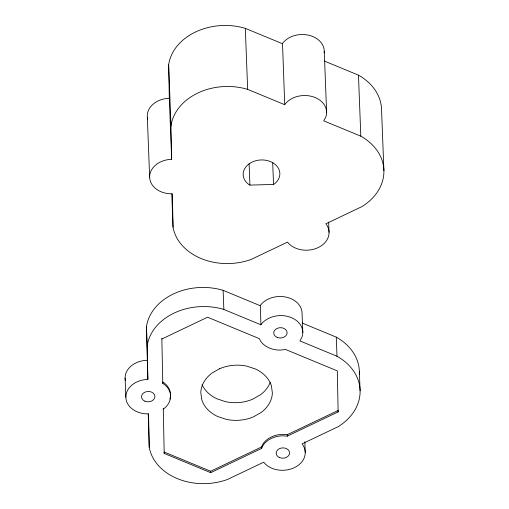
<?xml version="1.0" encoding="UTF-8"?>
<svg xmlns="http://www.w3.org/2000/svg" width="509" height="509" viewBox="0 0 509 509"><rect width="100%" height="100%" fill="white"/><g stroke="black" fill="none" stroke-linecap="round" stroke-linejoin="round"><path stroke-width="0.76" d="M261.486 447.01L263.261 443.524A22.383 17.249 -2.2 0 1 282.463 434.368L287.254 434.718L338.084 410.477L338.135 411.902L287.305 436.143L282.52 435.793A22.383 17.249 -2.2 0 0 263.318 444.949L261.543 448.435L210.713 472.676L164.203 453.443L164.146 452.017L210.656 471.251L261.486 447.01L261.543 448.435M324.309 61.023L358.47 75.154L360.811 136.17A57.676 44.436 -2.2 0 1 362.236 206.457L325.875 223.801A22.383 17.249 -2.2 0 1 318.163 247.584A22.383 17.249 -2.2 0 1 287.47 242.119L251.102 259.463A55.799 42.991 -2.2 0 1 173.041 227.173L172.36 193.802A22.383 17.249 -2.2 0 1 149.64 177.177A22.383 17.249 -2.2 0 1 171.66 159.311L170.986 125.933A55.799 42.991 -2.2 0 1 247.654 89.368L284.722 104.701L282.508 43.43A22.383 17.249 -2.2 0 1 308.613 35.191A22.383 17.249 -2.2 0 1 324.182 52.904M284.722 104.701L284.855 104.447A22.383 17.249 -2.2 0 1 312.793 96.697A22.383 17.249 -2.2 0 1 325.849 116.898L323.749 120.843L360.811 136.17M302.117 323.018L336.277 337.143L337.009 356.249A57.676 44.436 -2.2 0 1 338.434 426.536L302.066 443.88A22.383 17.249 -2.2 0 1 294.355 467.663A22.383 17.249 -2.2 0 1 263.668 462.197L227.3 479.542A55.799 42.991 -2.2 0 1 149.239 447.252L148.558 413.874A22.383 17.249 -2.2 0 1 125.838 397.249A22.383 17.249 -2.2 0 1 147.858 379.39L147.184 346.012A55.799 42.991 -2.2 0 1 223.852 309.447L260.913 324.78L260.315 305.419A22.383 17.249 -2.2 0 1 285.485 296.989A22.383 17.249 -2.2 0 1 302.072 313.391L302.804 332.498M260.913 324.78L261.047 324.526A22.383 17.249 -2.2 0 1 288.991 316.776A22.383 17.249 -2.2 0 1 302.047 336.977L299.941 340.922L337.009 356.249M273.53 184.449L274.682 183.724A18.356 14.144 -2.2 0 0 274.281 163.726A18.356 14.144 -2.2 0 0 248.335 164.439A18.356 14.144 -2.2 0 0 248.742 184.436L249.925 185.098L273.53 184.449L272.678 162.269M163.3 409.001L164.28 408.39A22.383 17.249 -2.2 0 0 163.783 384.002L162.778 383.442L162.727 382.017L163.726 382.577A22.383 17.249 -2.2 0 1 170.477 396.091M161.881 339L207.557 317.215L259.348 338.638L261.053 341.774A22.383 17.249 -2.2 0 0 280.434 350.103L285.6 349.492L337.308 370.883L338.135 411.902M171.66 159.311L169.319 98.288L168.644 64.917A55.799 42.991 -2.2 0 1 245.313 28.351L282.374 43.679M147.858 379.39L146.452 326.905A55.799 42.991 -2.2 0 1 223.12 290.34L260.182 305.674M383.901 170.7L381.553 109.677A57.676 44.436 -2.2 0 0 358.47 75.154M359.36 371.672L360.092 390.772M324.265 51.403L326.613 112.419M328.649 222.039L329.043 232.339M304.827 441.723L305.241 452.418M287.254 434.718L287.305 436.143M245.313 28.351L247.654 89.368M249.105 163.713L249.925 185.098M223.12 290.34L223.852 309.447M210.656 471.251L210.713 472.676M168.644 64.917L170.986 125.933M171.762 193.891L173.041 227.173M149.64 177.177L147.292 116.154A22.383 17.249 -2.2 0 1 169.319 98.288M146.452 326.905L147.184 346.012M148.214 413.842L149.239 447.252M125.099 378.142L125.838 397.249M161.843 338.37L162.778 383.442M163.262 408.371L164.203 453.443M147.699 119.144A22.383 17.249 -2.2 0 1 147.413 117.649M336.277 337.143A57.676 44.436 -2.2 0 1 359.297 374.618M148.787 429.571A55.799 42.991 -2.2 0 1 148.501 428.145M125.341 380.388A22.383 17.249 -2.2 0 1 147.126 360.283M170.248 397.593A22.383 17.249 -2.2 0 1 169.86 399.069M270.184 382.501A35.815 27.594 -2.2 0 1 260.43 394.806L252.846 399.132A35.815 27.594 -2.2 0 1 225.582 401.677L217.063 398.852A35.815 27.594 -2.2 0 1 202.098 384.709M219.627 368.713L212.043 373.04A35.815 27.594 -2.2 0 0 200.794 392.477L201.729 399.635A35.815 27.594 -2.2 0 0 217.737 416.527L226.263 419.352A35.815 27.594 -2.2 0 0 253.527 416.814L261.111 412.481A35.815 27.594 -2.2 0 0 272.366 393.043L271.424 385.892A35.815 27.594 -2.2 0 0 255.416 368.993L246.89 366.168A35.815 27.594 -2.2 0 0 219.627 368.713M279.6 457.61A6.712 5.173 -2.2 0 0 289.576 452.851A6.712 5.173 -2.2 0 0 279.422 448.652A6.712 5.173 -2.2 0 0 279.6 457.61M277.163 337.422A6.712 5.173 -2.2 0 0 287.14 332.663A6.712 5.173 -2.2 0 0 276.985 328.458A6.712 5.173 -2.2 0 0 277.163 337.422M144.944 401.207A6.712 5.173 -2.2 0 0 154.921 396.447A6.712 5.173 -2.2 0 0 144.766 392.242A6.712 5.173 -2.2 0 0 144.944 401.207"/></g></svg>
